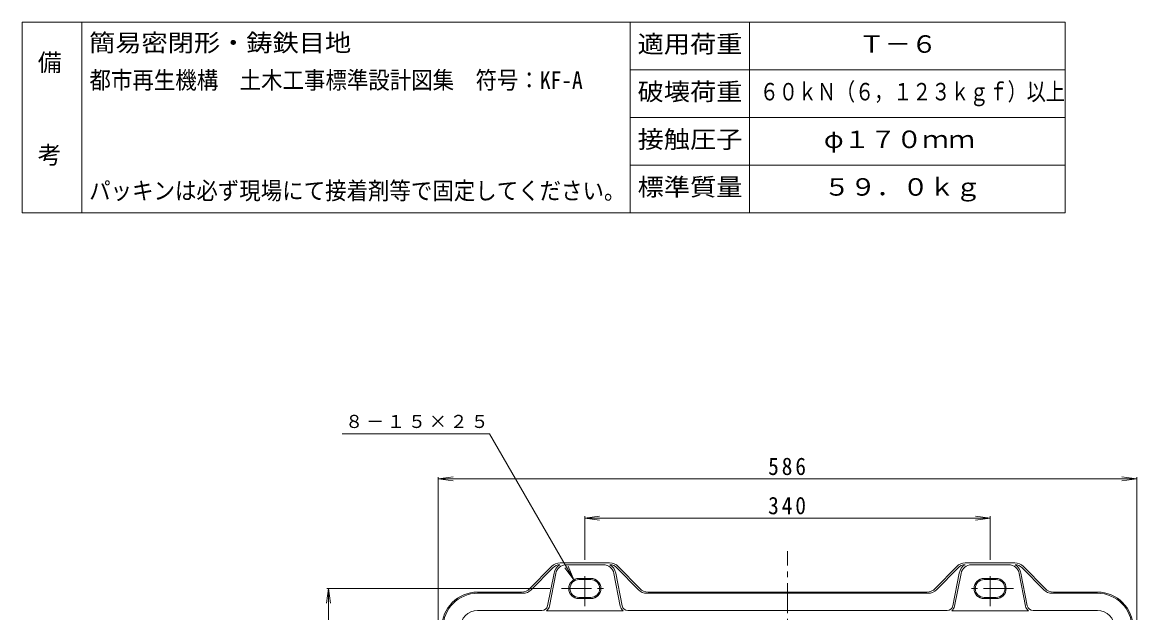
# Model space of a CAD drawing. Units: millimetres, scale not verified. Extents: x -960 to 840, y -688 to 698.
# Drawn here: x -960 to -25, y 203 to 698 of the extents above; entities that cross this region are included whole.
import ezdxf
from ezdxf.enums import TextEntityAlignment as Align

# ---------------------------------------------------------------- set-up
doc = ezdxf.new("R2010")
doc.units = ezdxf.units.MM
doc.header["$LTSCALE"] = 5
doc.linetypes.add('CHAIN1', pattern=[8, 5, -1, 1, -1])
for name, color, linetype, lineweight in [('0-0_通り芯', 3, 'Continuous', 9), ('0-1_躯体', 2, 'Continuous', 9), ('0-4_その他', 7, 'Continuous', 9), ('F-0_F-0ﾚｲﾔ', 7, 'Continuous', 9)]:
    doc.layers.add(name, color=color, linetype=linetype, lineweight=lineweight)
doc.layers.add('F-4_F-4ﾚｲﾔ', color=2, linetype='Continuous')
doc.layers.add('F-5_F-5ﾚｲﾔ', color=2, linetype='Continuous')
doc.styles.add('ＭＳ ゴシック', font='')
doc.styles.get('ＭＳ ゴシック').set_extended_font_data('MS Gothic')

msp = doc.modelspace()

# ---------------------------------------------------------------- linework, layer by layer
at = {"layer": '0-0_通り芯', "linetype": 'CHAIN1'}
msp.add_line((-317.991, -397.575), (-317.991, 254.317), dxfattribs=at)
at = {"layer": '0-1_躯体'}
for p, q in [((-508.788, 244.493), (-467.193, 244.493)), ((-127.193, 244.493), (-168.788, 244.493)), ((-515.931, 241.491), (-534.05, 222.995)), ((-532.93, 221.995), (-514.86, 240.441)), ((-519.205, 208.54), (-513.876, 235.993)), ((-512.404, 235.708), (-517.733, 208.254)), ((-503.569, 242.993), (-472.412, 242.993)), ((-463.578, 235.708), (-458.249, 208.254)), ((-456.776, 208.54), (-462.105, 235.993)), ((-443.052, 221.995), (-461.121, 240.441)), ((-460.05, 241.491), (-441.931, 222.995)), ((-175.931, 241.491), (-194.05, 222.995)), ((-192.929, 221.995), (-174.86, 240.441)), ((-179.205, 208.54), (-173.876, 235.993)), ((-172.404, 235.708), (-177.732, 208.254)), ((-132.412, 242.993), (-163.569, 242.993)), ((-123.577, 235.708), (-118.249, 208.254)), ((-116.776, 208.54), (-122.105, 235.993)), ((-103.052, 221.995), (-121.121, 240.441)), ((-120.05, 241.491), (-101.932, 222.995)), ((-492.991, 231.493), (-482.99, 231.493)), ((-492.991, 230.493), (-482.99, 230.493)), ((-142.991, 231.493), (-152.991, 231.493)), ((-142.991, 230.493), (-152.991, 230.493)), ((-577.991, 219.993), (-541.193, 219.993)), ((-577.991, 218.993), (-540.073, 218.993)), ((-492.991, 215.493), (-482.99, 215.493)), ((-200.073, 218.993), (-435.908, 218.993)), ((-201.193, 219.993), (-434.788, 219.993)), ((-142.991, 215.493), (-152.991, 215.493)), ((-95.908, 218.993), (-57.991, 218.993)), ((-94.788, 219.993), (-57.991, 219.993)), ((-492.991, 214.493), (-482.99, 214.493)), ((-142.991, 214.493), (-152.991, 214.493)), ((-524.113, 204.493), (-577.991, 204.493)), ((-520.133, 204.354), (-455.848, 204.354)), ((-184.114, 204.493), (-451.868, 204.493)), ((-115.848, 204.354), (-180.133, 204.354)), ((-111.868, 204.493), (-57.991, 204.493))]:
    msp.add_line(p, q, dxfattribs=at)
at = {"layer": '0-1_躯体', "linetype": 'CHAIN1'}
for p, q in [((-487.991, 208.315), (-487.991, 237.182)), ((-147.991, 208.315), (-147.991, 237.182)), ((-507.496, 222.993), (-469.066, 222.993)), ((-128.485, 222.993), (-166.916, 222.993))]:
    msp.add_line(p, q, dxfattribs=at)
at = {"layer": '0-1_躯体'}
for centre, radius, start, end in [((-508.788, 234.493), 10, 90, 135.59067), ((-467.193, 234.493), 10, 44.40933, 90), ((-168.788, 234.493), 10, 90, 135.59067), ((-127.193, 234.493), 10, 44.40933, 90), ((-508.788, 234.493), 8.5, 91.29875, 135.59067), ((-503.569, 233.993), 10.5, 121.02563, 169.01569), ((-503.569, 233.993), 9, 90, 169.01569), ((-472.412, 233.993), 9, 10.98431, 90), ((-472.412, 233.993), 10.5, 10.98431, 58.97437), ((-467.193, 234.493), 8.5, 44.40933, 88.70125), ((-168.788, 234.493), 8.5, 91.29875, 135.59067), ((-163.569, 233.993), 10.5, 121.02563, 169.01569), ((-163.569, 233.993), 9, 90, 169.01569), ((-132.412, 233.993), 9, 10.98431, 90), ((-132.412, 233.993), 10.5, 10.98431, 58.97437), ((-127.193, 234.493), 8.5, 44.40933, 88.70125), ((-492.991, 222.993), 8.5, 90, 270), ((-492.991, 222.993), 7.5, 90, 270), ((-482.99, 222.993), 8.5, 270, 90), ((-482.99, 222.993), 7.5, 270, 90), ((-152.991, 222.993), 8.5, 90, 270), ((-152.991, 222.993), 7.5, 90, 270), ((-142.991, 222.993), 8.5, 270, 90), ((-142.991, 222.993), 7.5, 270, 90), ((-577.991, 189.993), 30, 90, 180), ((-577.991, 189.993), 29, 90, 180), ((-541.193, 229.993), 10, 270, 315.59067), ((-540.073, 228.993), 10, 270, 315.59027), ((-435.908, 228.993), 10, 224.40973, 270), ((-434.788, 229.993), 10, 224.40933, 270), ((-201.193, 229.993), 10, 270, 315.59067), ((-200.073, 228.993), 10, 270, 315.59027), ((-95.908, 228.993), 10, 224.40973, 270), ((-94.788, 229.993), 10, 224.40933, 270), ((-57.991, 189.993), 30, 0, 90), ((-57.991, 189.993), 29, 0, 90), ((-524.113, 209.493), 5, 270, 349.01515), ((-524.113, 209.493), 6.5, 307.76227, 349.01515), ((-451.868, 209.493), 6.5, 190.98485, 232.23773), ((-451.868, 209.493), 5, 190.98485, 270), ((-184.114, 209.493), 5, 270, 349.01515), ((-184.114, 209.493), 6.5, 307.76227, 349.01515), ((-111.868, 209.493), 6.5, 190.98485, 232.23773), ((-111.868, 209.493), 5, 190.98485, 270), ((-577.991, 189.993), 14.5, 90, 180), ((-57.991, 189.993), 14.5, 0, 90)]:
    msp.add_arc(centre, radius, start, end, dxfattribs=at)
at = {"layer": '0-4_その他'}
for p, q in [((-691.725, 352.942), (-568.017, 352.942)), ((-497.24, 230.354), (-568.017, 352.942)), ((-610.991, 315.083), (-598.598, 316.715)), ((-610.991, 316.583), (-610.991, 129.498)), ((-610.991, 315.083), (-24.991, 315.083)), ((-610.991, 315.083), (-598.598, 313.452)), ((-24.991, 315.083), (-37.384, 316.715)), ((-24.991, 315.083), (-37.384, 313.452)), ((-24.991, 316.583), (-24.991, 129.498)), ((-487.991, 282.119), (-475.598, 283.751)), ((-487.991, 283.619), (-487.991, 247.182)), ((-487.991, 282.119), (-475.598, 280.488)), ((-487.991, 282.119), (-147.991, 282.119)), ((-147.991, 282.119), (-160.384, 283.751)), ((-147.991, 282.119), (-160.384, 280.488)), ((-147.991, 283.619), (-147.991, 247.182)), ((-497.24, 230.354), (-504.85, 240.271)), ((-497.24, 230.354), (-502.024, 241.903)), ((-703.081, 222.993), (-704.712, 210.6)), ((-704.581, 222.993), (-517.496, 222.993)), ((-703.081, -363.007), (-703.081, 222.993)), ((-703.081, 222.993), (-701.449, 210.6))]:
    msp.add_line(p, q, dxfattribs=at)
at = {"layer": 'F-0_F-0ﾚｲﾔ'}
for p, q in [((-85, 698.446), (-960, 698.446)), ((-960, 538.446), (-960, 698.446)), ((-910, 538.446), (-910, 698.446)), ((-450, 538.446), (-450, 698.446)), ((-350, 538.446), (-350, 698.446)), ((-85, 538.446), (-85, 698.446)), ((-85, 658.446), (-450, 658.446)), ((-85, 618.446), (-450, 618.446)), ((-85, 578.446), (-450, 578.446)), ((-85, 538.446), (-960, 538.446))]:
    msp.add_line(p, q, dxfattribs=at)

# ---------------------------------------------------------------- texts
at = {"layer": '0-4_その他', "insert": (-689.047, 357.6), "char_height": 11, "attachment_point": 7, "style": 'ＭＳ ゴシック'}
msp.add_mtext('\\T1.17;８－１５×２５', dxfattribs=at)
at = {"layer": '0-4_その他', "color": 2, "char_height": 14.66, "attachment_point": 7, "style": 'ＭＳ ゴシック'}
for s, insert in [('\\T1.27;\\W0.9;586', (-334.241, 318.083)), ('\\T1.27;\\W0.9;340', (-334.241, 285.119))]:
    msp.add_mtext(s, dxfattribs=dict(at, insert=insert))
at = {"layer": 'F-4_F-4ﾚｲﾔ', "style": 'ＭＳ ゴシック'}
for s, width, p in [('簡易密閉形・鋳鉄目地', 1.1, (-903.999, 669.518)), ('適用荷重', 1.1, (-443.75, 668.446)), ('Ｔ－６', 1.1, (-258.375, 668.446)), ('破壊荷重', 1.1, (-443.75, 628.446)), ('６０ｋＮ（６，１２３ｋｇｆ）以上', 0.8, (-341.25, 628.446)), ('接触圧子', 1.1, (-443.75, 588.446)), ('φ１７０ｍｍ', 1.1, (-287.5, 588.446)), ('パッキンは必ず現場にて接着剤等で固定してください。', 0.9, (-903.902, 545.297)), ('標準質量', 1.1, (-443.75, 548.446)), ('５９．０ｋｇ', 1.1, (-287.5, 548.446))]:
    msp.add_text(s, height=14.66, dxfattribs=dict(at, width=width)).set_placement(p, align=Align.BOTTOM_LEFT)
for s, p in [('備', (-947.038, 652.926)), ('考', (-947.038, 575.304))]:
    msp.add_text(s, height=14.66, dxfattribs=at).set_placement(p, align=Align.BOTTOM_LEFT)
at = {"layer": 'F-5_F-5ﾚｲﾔ', "style": 'ＭＳ ゴシック', "width": 0.9}
msp.add_text('都市再生機構\u3000土木工事標準設計図集\u3000符号：KF-A', height=14.66, dxfattribs=at).set_placement((-903.63, 638.152), align=Align.BOTTOM_LEFT)

doc.saveas('drawing.dxf')
